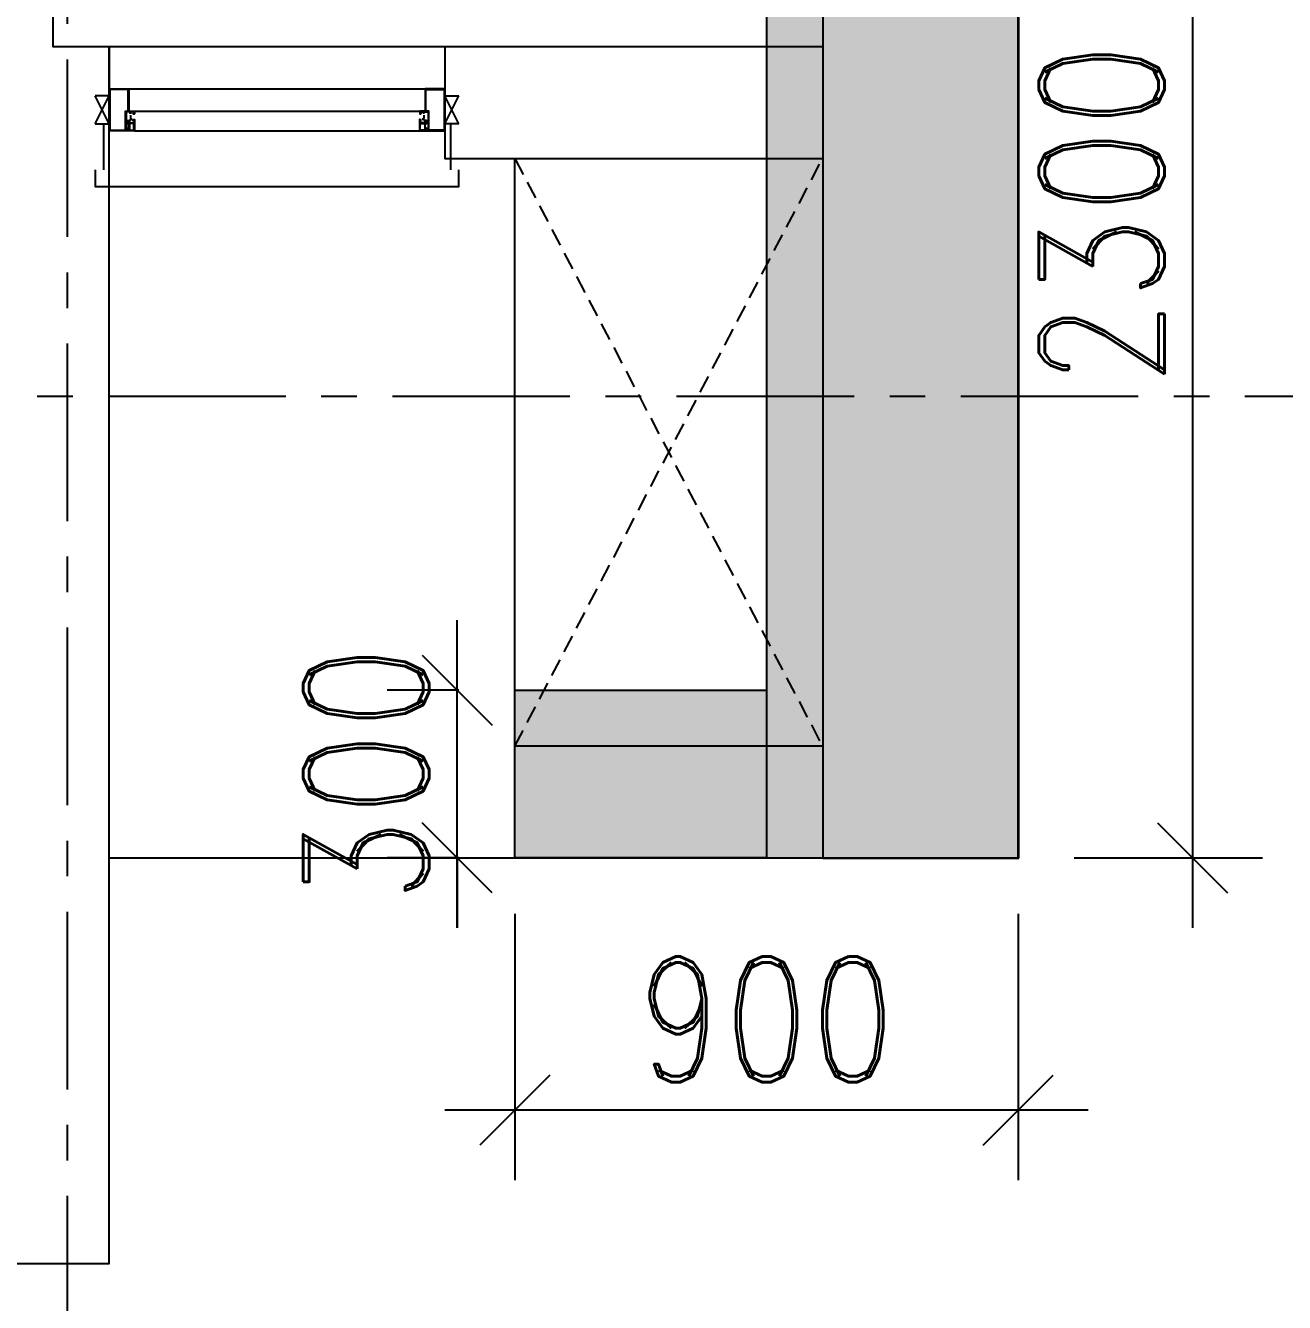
# Model space of a CAD drawing. Header units: millimetres. Extents: x 2061841 to 105821645, y -77612 to 48520811.
# Drawn here: x 105434072 to 105436323, y 48479306 to 48481589 of the extents above; entities that cross this region are included whole.
import ezdxf

# ---------------------------------------------------------------- set-up
doc = ezdxf.new("R2010")
doc.units = ezdxf.units.MM
doc.header["$LTSCALE"] = 10
doc.header["$MEASUREMENT"] = 0
doc.linetypes.add('xa_type A_Seventh floor plan$0$HIDDEN2', pattern=[4.7625, 3.175, -1.5875])
doc.linetypes.add('XR_type A_TYP_GRID$0$CENTER', pattern=[50.8, 31.75, -6.35, 6.35, -6.35])
for name, color, linetype in [('AS-COLS', 2, 'Continuous'), ('DIM', 8, 'Continuous'), ('S-OPENING', 6, 'Continuous'), ('xa_type A_Seventh floor plan$0$A-ELEV-HIDN', 54, 'xa_type A_Seventh floor plan$0$HIDDEN2'), ('xa_type A_Seventh floor plan$0$A-ELEV-LITE', 74, 'Continuous'), ('xa_type A_Seventh floor plan$0$A-GLAZ-FRAM', 74, 'Continuous'), ('xa_type A_Seventh floor plan$0$A-WALL', 3, 'Continuous'), ('xa_type A_Seventh floor plan$0$A-WALL-CILL', 140, 'Continuous'), ('xa_type A_Seventh floor plan$0$A-WALL-FNSH', 8, 'Continuous'), ('XR_type A_TYP_COL$0$AS-COLS', 2, 'Continuous'), ('XR_type A_TYP_COL$0$AS-COLS-PATT', 253, 'Continuous'), ('XR_type A_TYP_GRID$0$AS-GRID', 24, 'XR_type A_TYP_GRID$0$CENTER')]:
    doc.layers.add(name, color=color, linetype=linetype)
doc.layers.add('S-STRCOL HATCH', color=33, linetype='Continuous', lineweight=9)
doc.styles.add('200', font='romand.shx', dxfattribs={"width": 0.8, "height": 225})
doc.dimstyles.new('GR1', dxfattribs={"dimtxt": 225, "dimasz": 125, "dimexe": 125, "dimexo": 100, "dimgap": 50, "dimtad": 1, "dimdec": 0, "dimzin": 3, "dimdsep": 46, "dimtxsty": '200', "dimblk1": 'OBLIQUE', "dimblk2": 'OBLIQUE', "dimsah": 1, "dimcen": 0.0625, "dimdle": 125, "dimclrd": 3, "dimclre": 3, "dimclrt": 2, "dimadec": 0, "dimazin": 0, "dimtfac": 1, "dimtdec": 0, "dimtix": 1, "dimtmove": 0, "dimatfit": 3, "dimfxl": 1, "dimtolj": 1, "dimtzin": 0, "dimarcsym": 0})

# ---------------------------------------------------------------- blocks, each defined once
blk = doc.blocks.new('xa_type A_Seventh floor plan$0$Win clip')
for points in [[(14, 1.1), (14, 9), (17.6, 9), (17.6, 7.8), (18.8, 7.8), (18.8, 9), (20, 9), (20, 10.2), (0, 10.2), (0, 0), (3.4, 0), (3.4, -1.2), (2, -1.2), (2, -2.4), (4.6, -2.4), (4.6, 0), (16.8, 0), (16.8, -1.2), (15.4, -1.2), (15.4, -2.4), (18, -2.4), (18, 1.1)], [(1.2, 9), (12.7, 9), (12.7, 1.1), (1.2, 1.1)]]:
    blk.add_lwpolyline(points, close=True)
at = {"layer": 'Defpoints'}
blk.add_line((28, 2.7), (22, 2.7), dxfattribs=at)
blk = doc.blocks.new('*U285')
for p, q in [((70.2, 125), (590, 125)), ((70.4, 90.3), (590.2, 90.3)), ((60, 50), (590, 50))]:
    blk.add_line(p, q)
at = {"color": 251}
for p, q in [((0, 112.5), (25, 112.5)), ((25, 112.5), (0, 62.5)), ((0, 112.5), (25, 62.5)), ((650, 112.5), (625, 112.5)), ((625, 112.5), (650, 62.5)), ((650, 112.5), (625, 62.5)), ((25, 62.5), (0, 62.5)), ((625, 62.5), (650, 62.5))]:
    blk.add_line(p, q, dxfattribs=at)
for points in [[(62.5, 95), (62.5, 91.5), (55, 91.5), (55, 110.2), (58.8, 110.2), (58.8, 108.6), (60, 108.6), (60, 113.3), (58.8, 113.3), (58.8, 111.6), (55, 111.6), (55, 123.7), (58.8, 123.7), (58.8, 122), (60, 122), (60, 125), (25, 125), (25, 50), (60, 50), (60, 90.3), (70, 90.3), (70, 95)], [(587.5, 95), (587.5, 91.5), (595, 91.5), (595, 110.2), (591.2, 110.2), (591.2, 108.6), (590, 108.6), (590, 113.3), (591.2, 113.3), (591.2, 111.6), (595, 111.6), (595, 123.7), (591.2, 123.7), (591.2, 122), (590, 122), (590, 125), (625, 125), (625, 50), (590, 50), (590, 90.3), (580, 90.3), (580, 95)], [(69, 94), (67.8, 94), (67.8, 95), (70, 95), (67.8, 95), (67.8, 94), (69, 94), (69, 91.5), (63.5, 91.5), (63.5, 94)], [(581, 94), (582.2, 94), (582.2, 95), (580, 95), (582.2, 95), (582.2, 94), (581, 94), (581, 91.5), (586.5, 91.5), (586.5, 94)]]:
    blk.add_lwpolyline(points)
for points in [[(58.8, 51.2), (26.2, 51.2), (26.2, 123.8), (53.8, 123.8), (53.8, 90.3), (58.8, 90.3)], [(591.2, 51.2), (623.8, 51.2), (623.8, 123.8), (596.2, 123.8), (596.2, 90.3), (591.2, 90.3)], [(64.7, 105), (64.7, 104), (63.5, 104), (64.7, 104), (64.7, 105), (62.5, 105)], [(585.3, 105), (585.3, 104), (586.5, 104), (585.3, 104), (585.3, 105), (587.5, 105)]]:
    blk.add_lwpolyline(points, close=True)
at = {"layer": 'xa_type A_Seventh floor plan$0$A-WALL-CILL'}
blk.add_line((625, -25), (25, -25), dxfattribs=at)
blk.add_lwpolyline([(0, 195), (0, 225), (650, 225), (650, 195)], dxfattribs=at)
at = {"layer": 'xa_type A_Seventh floor plan$0$A-WALL-FNSH'}
for p, q in [((14.8, 112.5), (14.8, 195)), ((635.2, 112.5), (635.2, 195)), ((25, -25), (25, 60)), ((625, -25), (625, 60))]:
    blk.add_line(p, q, dxfattribs=at)
at = {"rotation": 270}
blk.add_blockref('xa_type A_Seventh floor plan$0$Win clip', (60, 125), dxfattribs=at)
at = {"xscale": -1, "rotation": 90}
blk.add_blockref('xa_type A_Seventh floor plan$0$Win clip', (590, 125), dxfattribs=at)
blk = doc.blocks.new('_Oblique')
at = {"color": 0, "linetype": 'ByBlock', "lineweight": -2}
blk.add_line((-0.5, -0.5), (0.5, 0.5), dxfattribs=at)
blk = doc.blocks.new('*D419')
at = {"layer": 'Defpoints', "color": 0, "transparency": 16777216}
for p in [(12894.5, 3511.1), (12894.5, 1210.8), (13206.1, 1210.8)]:
    blk.add_point(p, dxfattribs=at)
at = {"layer": 'DIM', "color": 3, "lineweight": -2, "transparency": 16777216}
for p, q in [((13206.1, 3636.1), (13206.1, 1085.8)), ((12994.5, 3511.1), (13331.1, 3511.1)), ((12994.5, 1210.8), (13331.1, 1210.8))]:
    blk.add_line(p, q, dxfattribs=at)
at = {"layer": 'DIM', "color": 3, "linetype": 'ByBlock', "lineweight": -2, "transparency": 16777216, "xscale": 125, "yscale": 125, "zscale": 125}
for p, rotation in [((13206.1, 3511.1), 90), ((13206.1, 1210.8), 270)]:
    blk.add_blockref('_Oblique', p, dxfattribs=dict(at, rotation=rotation))
at = {"layer": 'DIM', "color": 2, "transparency": 16777216, "insert": (13043.6, 2360.9), "char_height": 225, "attachment_point": 5, "rotation": 90, "style": '200'}
blk.add_mtext('\\A1;2300', dxfattribs=at)
blk = doc.blocks.new('*D420')
at = {"layer": 'Defpoints', "color": 0, "transparency": 16777216}
for p in [(11994.4, 1210.8), (12894.5, 1210.8), (11994.4, 759.6)]:
    blk.add_point(p, dxfattribs=at)
at = {"layer": 'DIM', "color": 3, "lineweight": -2, "transparency": 16777216}
for p, q in [((11994.4, 1110.8), (11994.4, 634.6)), ((12894.5, 1110.8), (12894.5, 634.6)), ((13019.5, 759.6), (11869.4, 759.6))]:
    blk.add_line(p, q, dxfattribs=at)
at = {"layer": 'DIM', "color": 3, "linetype": 'ByBlock', "lineweight": -2, "transparency": 16777216, "xscale": 125, "yscale": 125, "zscale": 125, "rotation": 180}
blk.add_blockref('_Oblique', (11994.4, 759.6), dxfattribs=at)
at = {"layer": 'DIM', "color": 3, "linetype": 'ByBlock', "lineweight": -2, "transparency": 16777216, "xscale": 125, "yscale": 125, "zscale": 125}
blk.add_blockref('_Oblique', (12894.5, 759.6), dxfattribs=at)
at = {"layer": 'DIM', "color": 2, "transparency": 16777216, "insert": (12444.4, 922.1), "char_height": 225, "attachment_point": 5, "style": '200'}
blk.add_mtext('\\A1;900', dxfattribs=at)
blk = doc.blocks.new('*D460')
at = {"layer": 'AS-COLS', "color": 3, "lineweight": -2, "transparency": 16777216}
for p, q in [((11891.3, 1085.8), (11891.3, 1635.8)), ((11891.3, 1510.8), (11891.3, 1635.8)), ((11894.4, 1510.8), (11766.3, 1510.8)), ((11894.4, 1210.8), (11766.3, 1210.8)), ((11891.3, 1210.8), (11891.3, 1085.8))]:
    blk.add_line(p, q, dxfattribs=at)
at = {"layer": 'Defpoints', "color": 0, "transparency": 16777216}
for p in [(11891.3, 1510.8), (11994.4, 1510.8), (11994.4, 1210.8)]:
    blk.add_point(p, dxfattribs=at)
at = {"layer": 'AS-COLS', "color": 3, "linetype": 'ByBlock', "lineweight": -2, "transparency": 16777216, "xscale": 125, "yscale": 125, "zscale": 125}
for p, rotation in [((11891.3, 1510.8), 270), ((11891.3, 1210.8), 90)]:
    blk.add_blockref('_Oblique', p, dxfattribs=dict(at, rotation=rotation))
at = {"layer": 'AS-COLS', "color": 2, "transparency": 16777216, "insert": (11728.8, 1360.8), "char_height": 225, "attachment_point": 5, "rotation": 90, "style": '200'}
blk.add_mtext('\\A1;300', dxfattribs=at)
blk = doc.blocks.new('G$CDE8A9FAD')
at = {"layer": 'S-STRCOL HATCH'}
h = blk.add_hatch(color=256, dxfattribs=at)
h.dxf.hatch_style = 1
h.paths.add_polyline_path([(12894.5, 1210.8), (12894.5, 3511.1), (12444.5, 3511.1), (12444.5, 1210.8), (12894.5, 1210.8)])
h = blk.add_hatch(color=256, dxfattribs=at)
h.dxf.hatch_style = 1
h.paths.add_polyline_path([(11994.4, 1510.8), (12444.5, 1510.8), (12444.5, 1210.8), (11994.4, 1210.8), (11994.4, 1510.8)])
at = {"layer": 'AS-COLS', "color": 1, "elevation": 0}
for points in [[(12894.5, 1210.8), (12894.5, 3511.1), (12444.5, 3511.1), (12444.5, 1210.8)], [(11994.4, 1510.8), (12444.5, 1510.8), (12444.5, 1210.8), (11994.4, 1210.8)]]:
    blk.add_lwpolyline(points, close=True, dxfattribs=at)
at = {"layer": 'AS-COLS', "color": 6}
dim = blk.add_linear_dim(base=(11891.3, 1510.8), p1=(11994.4, 1210.8), p2=(11994.4, 1510.8), angle=90, dimstyle='GR1', dxfattribs=at)
dim.commit()
dim.dimension.update_dxf_attribs({"geometry": '*D460', "text_midpoint": (11728.8, 1360.8)})
at = {"layer": 'DIM'}
dim = blk.add_linear_dim(base=(13206.1, 1210.8, 0), p1=(12894.5, 3511.1), p2=(12894.5, 1210.8), angle=90, dimstyle='GR1', dxfattribs=at)
dim.commit()
dim.dimension.update_dxf_attribs({"geometry": '*D419', "text_midpoint": (13043.6, 2360.9, 0)})
dim = blk.add_linear_dim(base=(11994.4, 759.6, 0), p1=(12894.5, 1210.8), p2=(11994.4, 1210.8), dimstyle='GR1', dxfattribs=at)
dim.commit()
dim.dimension.update_dxf_attribs({"geometry": '*D420', "text_midpoint": (12444.4, 922.1, 0)})
blk = doc.blocks.new('TOWER-A TYPICAL FLOOR FRAMING PLAN N')
at = {"layer": 'XR_type A_TYP_COL$0$AS-COLS-PATT'}
h = blk.add_hatch(color=256, dxfattribs=at)
h.dxf.hatch_style = 1
h.paths.add_polyline_path([(102672847.5, 48578115), (102672847.5, 48579915), (102672497.5, 48579915), (102672497.5, 48578115)])
at = {"layer": 'xa_type A_Seventh floor plan$0$A-ELEV-HIDN'}
for p, q in [((102671946.8, 48579365.6), (102672496.8, 48578315)), ((102671946.8, 48578315), (102672496.8, 48579365.6))]:
    blk.add_line(p, q, dxfattribs=at)
at = {"layer": 'xa_type A_Seventh floor plan$0$A-ELEV-LITE'}
for p, q in [((102671946.8, 48578315), (102671946.8, 48579365.6)), ((102672046.8, 48578115), (102671221.8, 48578115))]:
    blk.add_line(p, q, dxfattribs=at)
at = {"layer": 'xa_type A_Seventh floor plan$0$A-WALL', "elevation": 0}
blk.add_lwpolyline([(102669671.9, 48577590.1), (102669671.9, 48578315), (102669471.9, 48578315), (102669471.9, 48577390.1), (102671221.8, 48577390.1), (102671221.8, 48579565.6), (102671121.8, 48579565.6), (102671121.8, 48581115.3), (102671021.8, 48581115.3), (102671021.8, 48577590.1)], close=True, dxfattribs=at)
for points in [[(102672496.8, 48579565.6), (102671821.8, 48579565.6), (102671821.8, 48579365.6), (102672496.8, 48579365.6)], [(102672496.8, 48578315), (102671946.8, 48578315)], [(102672496.8, 48578115), (102671946.8, 48578115), (102671946.8, 48578315)]]:
    blk.add_lwpolyline(points, dxfattribs=at)
at = {"layer": 'XR_type A_TYP_COL$0$AS-COLS', "elevation": 0}
blk.add_lwpolyline([(102672847.5, 48578115), (102672847.5, 48579915), (102672497.5, 48579915), (102672497.5, 48578115)], close=True, dxfattribs=at)
at = {"layer": 'XR_type A_TYP_GRID$0$AS-GRID'}
for p, q in [((102671146.7, 48610531), (102671146.7, 48574150.4)), ((102691349.4, 48578940.1), (102655331.9, 48578940.1))]:
    blk.add_line(p, q, dxfattribs=at)
at = {"layer": 'AS-COLS', "color": 6}
blk.add_blockref('G$CDE8A9FAD', (102659952.3, 48576904.6), dxfattribs=at)
at = {"layer": 'xa_type A_Seventh floor plan$0$A-GLAZ-FRAM', "xscale": -1, "rotation": 180}
blk.add_blockref('*U285', (102671196.8, 48579540.6), dxfattribs=at)

msp = doc.modelspace()

# ---------------------------------------------------------------- block references
at = {"layer": 'S-OPENING'}
msp.add_blockref('TOWER-A TYPICAL FLOOR FRAMING PLAN N', (2763000.3, -98014.7), dxfattribs=at)

doc.saveas('drawing.dxf')
